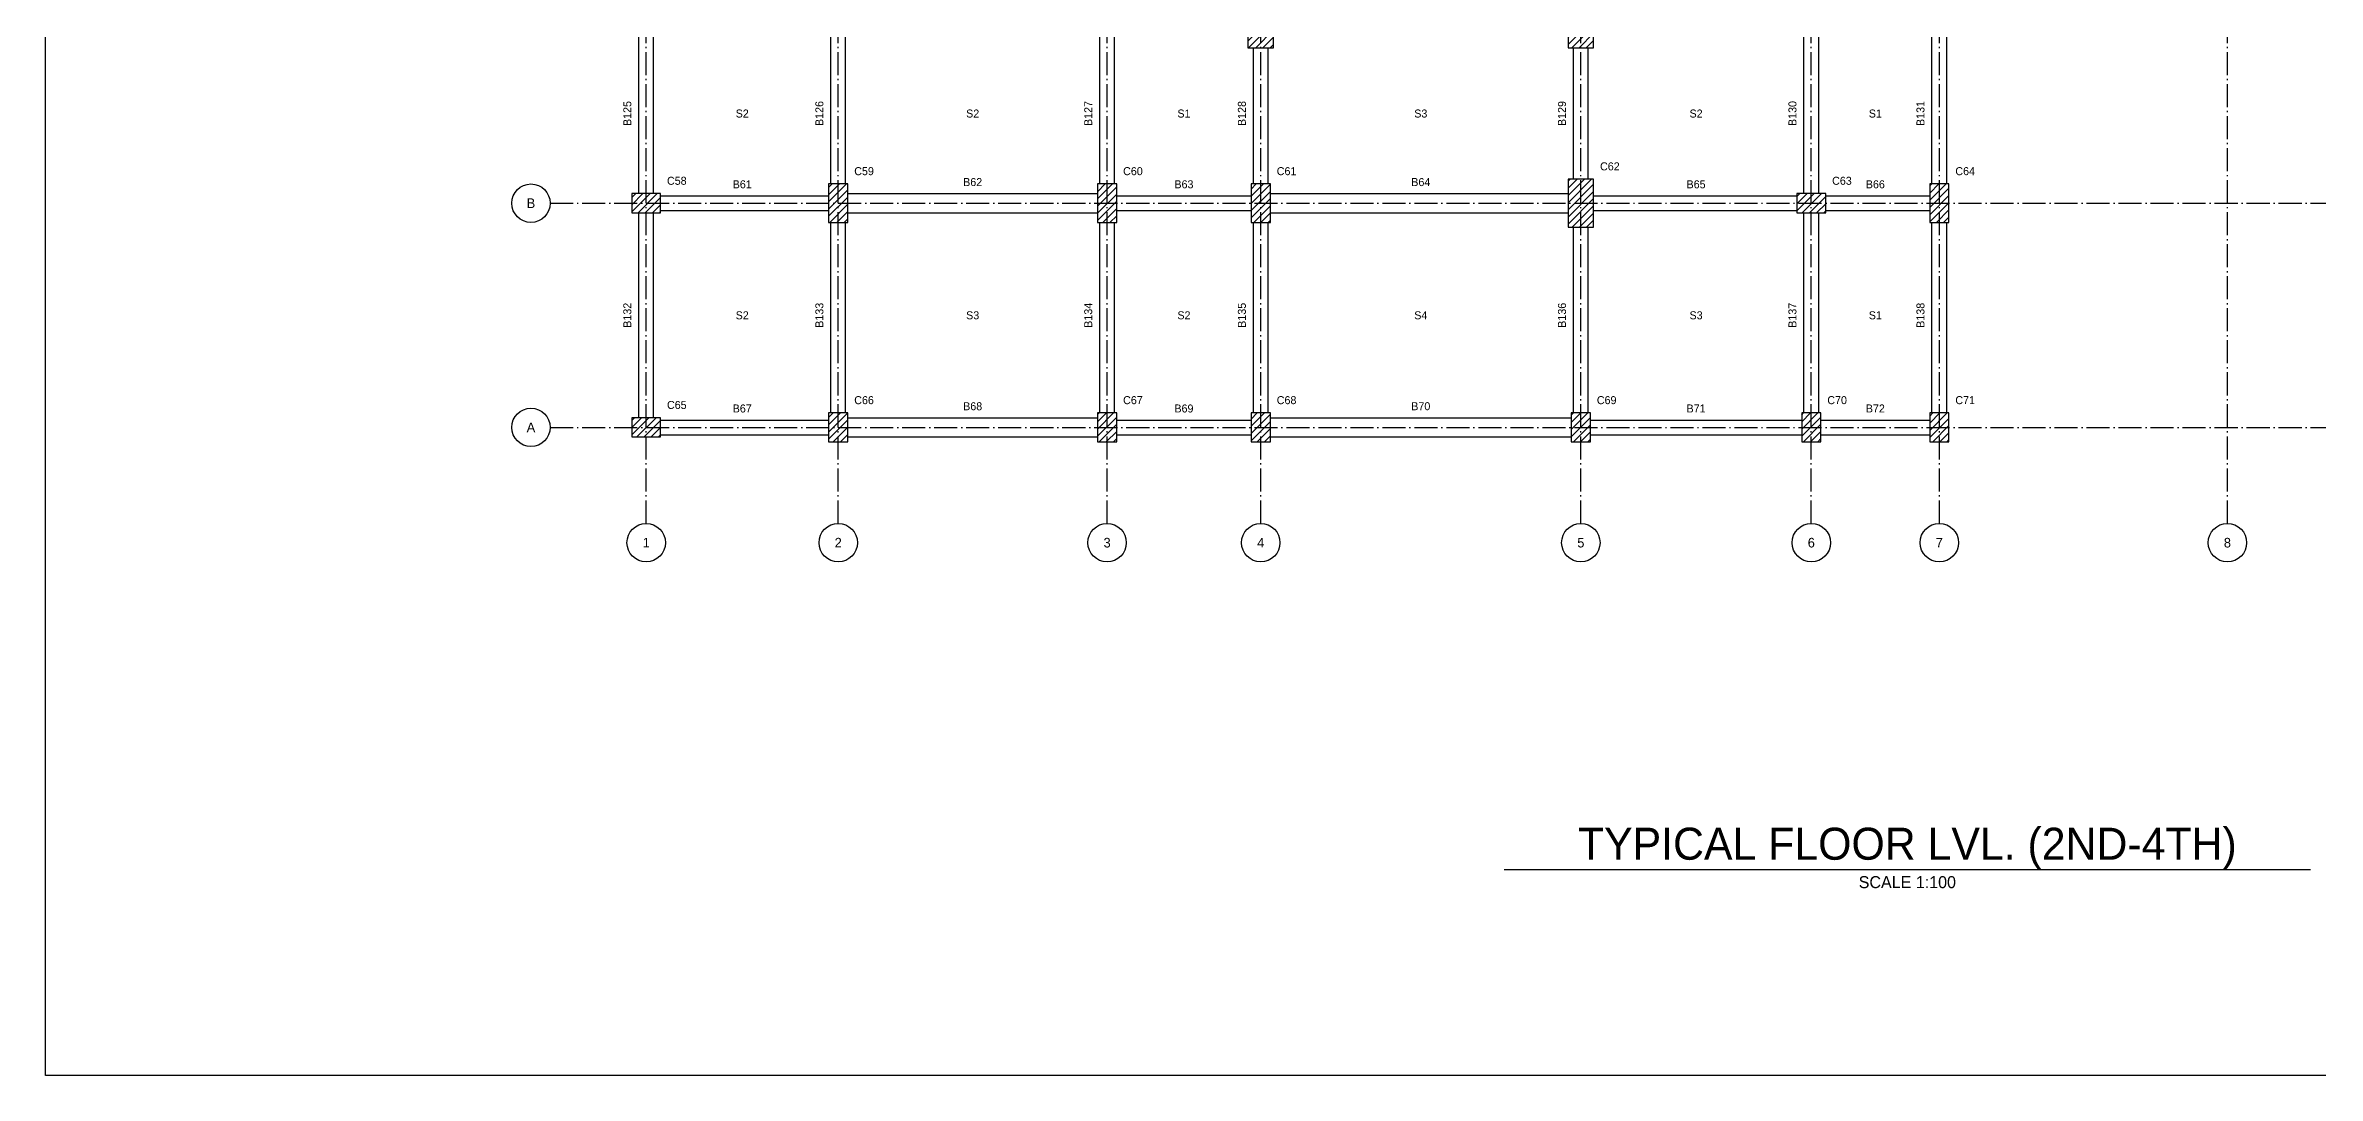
# Model space of a CAD drawing. Header units: millimetres. Extents: x -71346 to 347304, y -10119 to 33865.
# Drawn here: x 113992 to 149484, y -10119 to 5962 of the extents above; entities that cross this region are included whole.
import ezdxf
from ezdxf.enums import TextEntityAlignment as Align

# ---------------------------------------------------------------- set-up
doc = ezdxf.new("R2010")
doc.units = ezdxf.units.MM
doc.header["$LTSCALE"] = 40
doc.linetypes.add('GRIDLINE', pattern=[12.5, 9, -1.5, 0.5, -1.5])
for name, color, linetype in [('A-FLOR-IDEN', 11, 'Continuous'), ('G-ANNO-TEXT', 231, 'Continuous'), ('S-BEAM', 12, 'Continuous'), ('S-BEAM-IDEN', 2, 'Continuous'), ('S-COLS', 52, 'Continuous'), ('S-COLS-IDEN', 171, 'Continuous'), ('S-GRID', 8, 'GRIDLINE'), ('S-GRID-IDEN', 8, 'Continuous')]:
    doc.layers.add(name, color=color, linetype=linetype)
doc.layers.add('Boundary', color=40, linetype='Continuous', lineweight=30)
pattern_1 = [(45, (22576.41, 0), (-56.1266, 56.1266), [])]

msp = doc.modelspace()

# ---------------------------------------------------------------- hatches: boundary and pattern name
at = {"layer": 'S-COLS'}
h = msp.add_hatch(dxfattribs=at)
h.set_pattern_fill('ANSI31', scale=25)
h.set_pattern_definition(pattern_1)
h.paths.add_polyline_path([(132776, 5925), (133176, 5925), (133176, 6675), (132776, 6675)])
h = msp.add_hatch(dxfattribs=at)
h.set_pattern_fill('ANSI31', scale=25)
h.set_pattern_definition(pattern_1)
h.paths.add_polyline_path([(137776, 5925), (138176, 5925), (138176, 6675), (137776, 6675)])
h = msp.add_hatch(dxfattribs=at)
h.set_pattern_fill('ANSI31', scale=25)
h.set_pattern_definition(pattern_1)
h.paths.add_polyline_path([(123151, 3350), (123601, 3350), (123601, 3650), (123151, 3650)])
h = msp.add_hatch(dxfattribs=at)
h.set_pattern_fill('ANSI31', scale=25)
h.set_pattern_definition(pattern_1)
h.paths.add_polyline_path([(126226, 3200), (126526, 3200), (126526, 3800), (126226, 3800)])
h = msp.add_hatch(dxfattribs=at)
h.set_pattern_fill('ANSI31', scale=25)
h.set_pattern_definition(pattern_1)
h.paths.add_polyline_path([(130426, 3200), (130726, 3200), (130726, 3800), (130426, 3800)])
h = msp.add_hatch(dxfattribs=at)
h.set_pattern_fill('ANSI31', scale=25)
h.set_pattern_definition(pattern_1)
h.paths.add_polyline_path([(132826, 3200), (133126, 3200), (133126, 3800), (132826, 3800)])
h = msp.add_hatch(dxfattribs=at)
h.set_pattern_fill('ANSI31', scale=25)
h.set_pattern_definition(pattern_1)
h.paths.add_polyline_path([(137776, 3125), (138176, 3125), (138176, 3875), (137776, 3875)])
h = msp.add_hatch(dxfattribs=at)
h.set_pattern_fill('ANSI31', scale=25)
h.set_pattern_definition(pattern_1)
h.paths.add_polyline_path([(141351, 3350), (141801, 3350), (141801, 3650), (141351, 3650)])
h = msp.add_hatch(dxfattribs=at)
h.set_pattern_fill('ANSI31', scale=25)
h.set_pattern_definition(pattern_1)
h.paths.add_polyline_path([(143426, 3200), (143726, 3200), (143726, 3800), (143426, 3800)])
h = msp.add_hatch(dxfattribs=at)
h.set_pattern_fill('ANSI31', scale=25)
h.set_pattern_definition(pattern_1)
h.paths.add_polyline_path([(123151, -150), (123601, -150), (123601, 150), (123151, 150)])
h = msp.add_hatch(dxfattribs=at)
h.set_pattern_fill('ANSI31', scale=25)
h.set_pattern_definition(pattern_1)
h.paths.add_polyline_path([(126226, -225), (126526, -225), (126526, 225), (126226, 225)])
h = msp.add_hatch(dxfattribs=at)
h.set_pattern_fill('ANSI31', scale=25)
h.set_pattern_definition(pattern_1)
h.paths.add_polyline_path([(130426, -225), (130726, -225), (130726, 225), (130426, 225)])
h = msp.add_hatch(dxfattribs=at)
h.set_pattern_fill('ANSI31', scale=25)
h.set_pattern_definition(pattern_1)
h.paths.add_polyline_path([(132826, -225), (133126, -225), (133126, 225), (132826, 225)])
h = msp.add_hatch(dxfattribs=at)
h.set_pattern_fill('ANSI31', scale=25)
h.set_pattern_definition(pattern_1)
h.paths.add_polyline_path([(137826, -225), (138126, -225), (138126, 225), (137826, 225)])
h = msp.add_hatch(dxfattribs=at)
h.set_pattern_fill('ANSI31', scale=25)
h.set_pattern_definition(pattern_1)
h.paths.add_polyline_path([(141426, -225), (141726, -225), (141726, 225), (141426, 225)])
h = msp.add_hatch(dxfattribs=at)
h.set_pattern_fill('ANSI31', scale=25)
h.set_pattern_definition(pattern_1)
h.paths.add_polyline_path([(143426, -225), (143726, -225), (143726, 225), (143426, 225)])

# ---------------------------------------------------------------- linework, layer by layer
at = {"layer": 'Boundary'}
msp.add_lwpolyline([(113992, 33865), (169134, 33865), (169134, -10119), (113992, -10119)], close=True, dxfattribs=at)
at = {"layer": 'G-ANNO-TEXT'}
msp.add_line((136776, -6900), (149376, -6900), dxfattribs=at)
at = {"layer": 'S-BEAM'}
for p, q in [((123261, 3650), (123261, 6150)), ((123491, 3650), (123491, 6150)), ((126261, 3800), (126261, 6100)), ((126491, 3800), (126491, 6100)), ((130461, 3800), (130461, 6150)), ((130691, 3800), (130691, 6150)), ((141461, 3650), (141461, 6150)), ((141691, 3650), (141691, 6150)), ((143461, 3800), (143461, 6150)), ((143691, 3800), (143691, 6150)), ((132861, 3800), (132861, 5925)), ((133091, 3800), (133091, 5925)), ((137861, 3875), (137861, 5925)), ((138091, 3875), (138091, 5925)), ((123601, 3615), (126226, 3615)), ((126526, 3650), (130426, 3650)), ((130726, 3615), (132826, 3615)), ((133126, 3650), (137776, 3650)), ((138176, 3615), (141351, 3615)), ((141801, 3615), (143426, 3615)), ((123261, 150), (123261, 3350)), ((123491, 150), (123491, 3350)), ((123601, 3385), (126226, 3385)), ((126261, 225), (126261, 3200)), ((126491, 225), (126491, 3200)), ((126526, 3350), (130426, 3350)), ((130461, 225), (130461, 3200)), ((130691, 225), (130691, 3200)), ((130726, 3385), (132826, 3385)), ((132861, 225), (132861, 3200)), ((133091, 225), (133091, 3200)), ((133126, 3350), (137776, 3350)), ((138176, 3385), (141351, 3385)), ((141461, 225), (141461, 3350)), ((141691, 225), (141691, 3350)), ((141801, 3385), (143426, 3385)), ((143461, 225), (143461, 3200)), ((143691, 225), (143691, 3200)), ((137861, 225), (137861, 3125)), ((138091, 225), (138091, 3125)), ((123601, 115), (126226, 115)), ((126526, 150), (130426, 150)), ((130726, 115), (132826, 115)), ((133126, 150), (137826, 150)), ((138126, 115), (141426, 115)), ((141726, 115), (143426, 115)), ((123601, -115), (126226, -115)), ((126526, -150), (130426, -150)), ((130726, -115), (132826, -115)), ((133126, -150), (137826, -150)), ((138126, -115), (141426, -115)), ((141726, -115), (143426, -115))]:
    msp.add_line(p, q, dxfattribs=at)
at = {"layer": 'S-COLS'}
for points in [[(132776, 5925), (133176, 5925), (133176, 6675), (132776, 6675)], [(137776, 5925), (138176, 5925), (138176, 6675), (137776, 6675)], [(123151, 3350), (123601, 3350), (123601, 3650), (123151, 3650)], [(126226, 3200), (126526, 3200), (126526, 3800), (126226, 3800)], [(130426, 3200), (130726, 3200), (130726, 3800), (130426, 3800)], [(132826, 3200), (133126, 3200), (133126, 3800), (132826, 3800)], [(137776, 3125), (138176, 3125), (138176, 3875), (137776, 3875)], [(141351, 3350), (141801, 3350), (141801, 3650), (141351, 3650)], [(143426, 3200), (143726, 3200), (143726, 3800), (143426, 3800)], [(123151, -150), (123601, -150), (123601, 150), (123151, 150)], [(126226, -225), (126526, -225), (126526, 225), (126226, 225)], [(130426, -225), (130726, -225), (130726, 225), (130426, 225)], [(132826, -225), (133126, -225), (133126, 225), (132826, 225)], [(137826, -225), (138126, -225), (138126, 225), (137826, 225)], [(141426, -225), (141726, -225), (141726, 225), (141426, 225)], [(143426, -225), (143726, -225), (143726, 225), (143426, 225)]]:
    msp.add_lwpolyline(points, close=True, dxfattribs=at)
at = {"layer": 'S-GRID'}
for p, q in [((123376, -1500), (123376, 26700)), ((126376, -1500), (126376, 26700)), ((130576, -1500), (130576, 26700)), ((132976, -1500), (132976, 26700)), ((137976, -1500), (137976, 26700)), ((141576, -1500), (141576, 26700)), ((143576, -1500), (143576, 26700)), ((148076, -1500), (148076, 26700)), ((121876, 3500), (164276, 3500)), ((121876, 0), (164276, 0))]:
    msp.add_line(p, q, dxfattribs=at)
at = {"layer": 'S-GRID-IDEN'}
for centre in [(121576, 3500), (121576, 0), (123376, -1800), (126376, -1800), (130576, -1800), (132976, -1800), (137976, -1800), (141576, -1800), (143576, -1800), (148076, -1800)]:
    msp.add_circle(centre, 300, dxfattribs=at)

# ---------------------------------------------------------------- texts
at = {"layer": 'A-FLOR-IDEN'}
for s, p in [('S2', (124876, 4900)), ('S2', (128476, 4900)), ('S1', (131776, 4900)), ('S3', (135476, 4900)), ('S2', (139776, 4900)), ('S1', (142576, 4900)), ('S2', (124876, 1750)), ('S3', (128476, 1750)), ('S2', (131776, 1750)), ('S4', (135476, 1750)), ('S3', (139776, 1750)), ('S1', (142576, 1750))]:
    msp.add_text(s, height=125, dxfattribs=at).set_placement(p, align=Align.MIDDLE_CENTER)
at = {"layer": 'G-ANNO-TEXT'}
for s, height, p in [('TYPICAL FLOOR LVL. (2ND-4TH)', 500, (143076, -6500)), ('SCALE 1:100', 187.5, (143076, -7100))]:
    msp.add_text(s, height=height, dxfattribs=at).set_placement(p, align=Align.MIDDLE_CENTER)
at = {"layer": 'S-BEAM-IDEN'}
for s, p in [('B125', (123181, 4900)), ('B126', (126181, 4900)), ('B127', (130381, 4900)), ('B128', (132781, 4900)), ('B129', (137781, 4900)), ('B130', (141381, 4900)), ('B131', (143381, 4900)), ('B132', (123181, 1750)), ('B133', (126181, 1750)), ('B134', (130381, 1750)), ('B135', (132781, 1750)), ('B136', (137781, 1750)), ('B137', (141381, 1750)), ('B138', (143381, 1750))]:
    msp.add_text(s, height=125, rotation=90, dxfattribs=at).set_placement(p, align=Align.BOTTOM_CENTER)
for s, p in [('B61', (124876, 3695)), ('B62', (128476, 3730)), ('B63', (131776, 3695)), ('B64', (135476, 3730)), ('B65', (139776, 3695)), ('B66', (142576, 3695)), ('B67', (124876, 195)), ('B68', (128476, 230)), ('B69', (131776, 195)), ('B70', (135476, 230)), ('B71', (139776, 195)), ('B72', (142576, 195))]:
    msp.add_text(s, height=125, dxfattribs=at).set_placement(p, align=Align.BOTTOM_CENTER)
at = {"layer": 'S-COLS-IDEN'}
for s, p in [('C58', (123701, 3750)), ('C59', (126626, 3900)), ('C60', (130826, 3900)), ('C61', (133226, 3900)), ('C62', (138276, 3975)), ('C63', (141901, 3750)), ('C64', (143826, 3900)), ('C65', (123701, 250)), ('C66', (126626, 325)), ('C67', (130826, 325)), ('C68', (133226, 325)), ('C69', (138226, 325)), ('C70', (141826, 325)), ('C71', (143826, 325))]:
    msp.add_text(s, height=125, dxfattribs=at).set_placement(p, align=Align.BOTTOM_LEFT)
at = {"layer": 'S-GRID-IDEN'}
for s, p in [('B', (121576, 3500)), ('A', (121576, 0)), ('1', (123376, -1800)), ('2', (126376, -1800)), ('3', (130576, -1800)), ('4', (132976, -1800)), ('5', (137976, -1800)), ('6', (141576, -1800)), ('7', (143576, -1800)), ('8', (148076, -1800))]:
    msp.add_text(s, height=150, dxfattribs=at).set_placement(p, align=Align.MIDDLE_CENTER)

doc.saveas('drawing.dxf')
